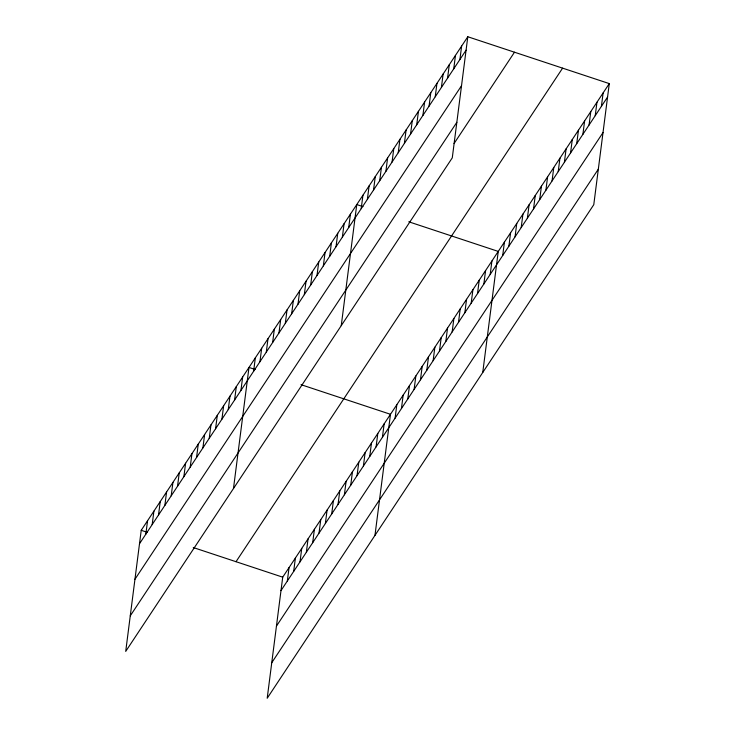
<?xml version="1.0" encoding="UTF-8"?>
<svg xmlns="http://www.w3.org/2000/svg" width="735" height="735" viewBox="0 0 735 735"><rect width="100%" height="100%" fill="white"/><g stroke="black" fill="none" stroke-linecap="round" stroke-linejoin="round"><path stroke-width="1.1" d="M467.8 36.75L141.221 530.312L125.713 651.394L452.282 157.832L467.8 36.75L609.287 83.606L593.779 204.688L267.2 698.25L282.718 577.168L609.287 83.606M145.842 534.161L147.56 520.729M152.182 524.579L153.9 511.147M158.521 514.996L160.239 501.564M164.861 505.414L166.579 491.981M171.2 495.831L172.918 482.408M177.539 486.258L179.257 472.825M183.879 476.675L185.597 463.243M190.218 467.092L191.936 453.66M196.557 457.51L198.275 444.078M202.897 447.927L204.615 434.495M209.236 438.354L210.954 424.922M215.575 428.771L217.294 415.339M221.915 419.189L223.633 405.757M228.254 409.606L229.972 396.174M234.594 400.024L236.312 386.592M240.933 390.441L242.651 377.018M233.482 488.518L248.99 367.436L255.22 369.494M253.612 371.285L255.33 357.853M259.951 361.703L261.669 348.271M266.29 352.12L268.009 338.688M272.63 342.538L274.348 329.115M278.969 332.964L280.687 319.532M285.309 323.382L287.027 309.95M291.648 313.799L293.366 300.367M297.987 304.216L299.705 290.784M304.327 294.634L306.045 281.211M310.666 285.061L312.384 271.628M317.005 275.478L318.724 262.046M323.345 265.895L325.063 252.463M287.33 581.017L289.057 567.585M329.684 256.313L331.402 242.881M293.669 571.435L295.396 558.003M336.024 246.73L337.742 233.298M300.009 561.852L301.736 548.42M342.363 237.148L344.081 223.725M306.348 552.279L308.075 538.847M348.702 227.574L350.42 214.142M312.687 542.696L314.415 529.264M341.251 325.642L356.76 204.56L362.989 206.618M319.027 533.114L320.754 519.682M361.207 208.666L362.934 195.234M325.366 523.531L327.093 510.099M367.381 199.341L369.099 185.918M331.706 513.949L333.433 500.517M373.545 190.025L375.263 176.593M338.045 504.366L339.772 490.943M379.719 180.7L381.437 167.268M344.384 494.793L346.112 481.361M385.884 171.374L387.602 157.942M350.724 485.21L352.451 471.778M392.049 162.058L393.776 148.626M398.223 152.733L399.941 139.301M357.063 475.628L358.79 462.196M404.388 143.408L406.106 129.976M363.402 466.045L365.13 452.613M410.562 134.082L412.28 120.659M369.742 456.463L371.469 443.04M416.727 124.766L418.445 111.334M376.081 446.889L377.808 433.457M422.891 115.441L424.619 102.009M382.421 437.307L384.148 423.875M429.065 106.116L430.783 92.683M374.969 535.374L390.487 414.292L301.028 384.671M435.23 96.79L436.957 83.367M395.099 418.142L396.827 404.709M441.404 87.474L443.122 74.042M401.439 408.559L403.166 395.136M447.569 78.149L449.287 64.717M407.778 398.986L409.505 385.553M453.743 68.824L455.461 55.391M414.117 389.403L415.845 375.971M459.908 59.507L461.626 46.075M420.457 379.82L422.184 366.388M426.796 370.238L428.523 356.806M433.135 360.655L434.863 347.223M439.475 351.073L441.202 337.65M445.814 341.499L447.541 328.067M452.154 331.917L453.881 318.485M458.502 322.334L460.22 308.902M464.842 312.752L466.56 299.32M471.181 303.169L472.899 289.746M477.52 293.596L479.238 280.164M483.86 284.013L485.578 270.581M490.199 274.431L491.917 260.998M482.748 372.498L498.257 251.416L408.798 221.795M502.703 255.523L504.421 242.1M508.868 246.207L510.595 232.774M515.042 236.881L516.76 223.449M521.207 227.556L522.925 214.124M527.381 218.24L529.099 204.808M533.546 208.915L535.264 195.482M539.711 199.589L541.438 186.157M545.884 190.264L547.603 176.841M552.049 180.948L553.777 167.516M558.223 171.623L559.941 158.19M564.388 162.297L566.106 148.865M570.562 152.981L572.28 139.549M576.727 143.656L578.445 130.224M582.892 134.33L584.619 120.898M589.066 125.005L590.784 111.573M595.231 115.689L596.958 102.257M601.405 106.364L603.123 92.932M139.503 543.735L466.073 50.182M134.946 579.263L461.525 85.71M130.26 615.866L456.839 122.304M454.037 143.573L514.491 52.213M236.018 561.705L562.597 68.144M280.99 590.6L607.569 97.038M276.443 626.119L603.022 132.566M271.757 662.722L598.327 169.169M141.221 530.312L147.45 532.37M193.259 547.538L282.718 577.168"/></g></svg>
